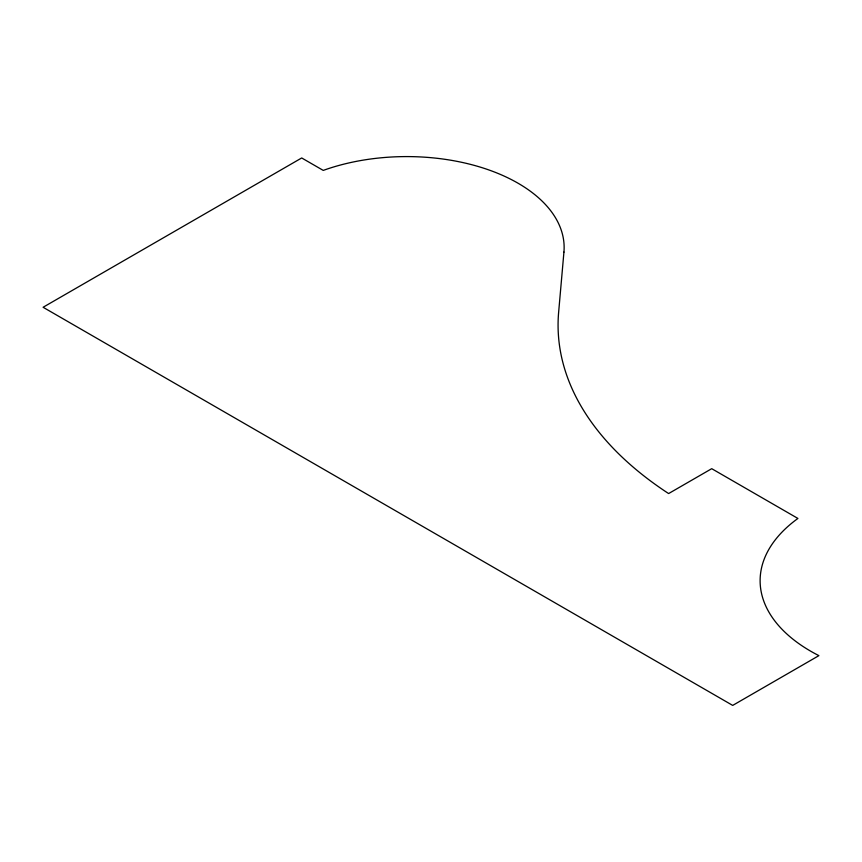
<?xml version="1.0" encoding="UTF-8"?>
<svg xmlns="http://www.w3.org/2000/svg" width="862" height="862" viewBox="0 0 862 862"><rect width="100%" height="100%" fill="white"/><g stroke="black" fill="none" stroke-linecap="round" stroke-linejoin="round"><path stroke-width="1.29" d="M563.931 252.103L558.641 312.195A440.32 254.215 0 0 0 668.621 493.56L711.721 468.68L797.921 518.45A172.702 99.701 0 0 0 818.9 655.637L732.7 705.407L43.1 307.271L301.7 157.961L323.25 170.407A157.444 90.898 0 0 1 486.491 169.124A157.444 90.898 0 0 1 563.931 252.103"/></g></svg>
